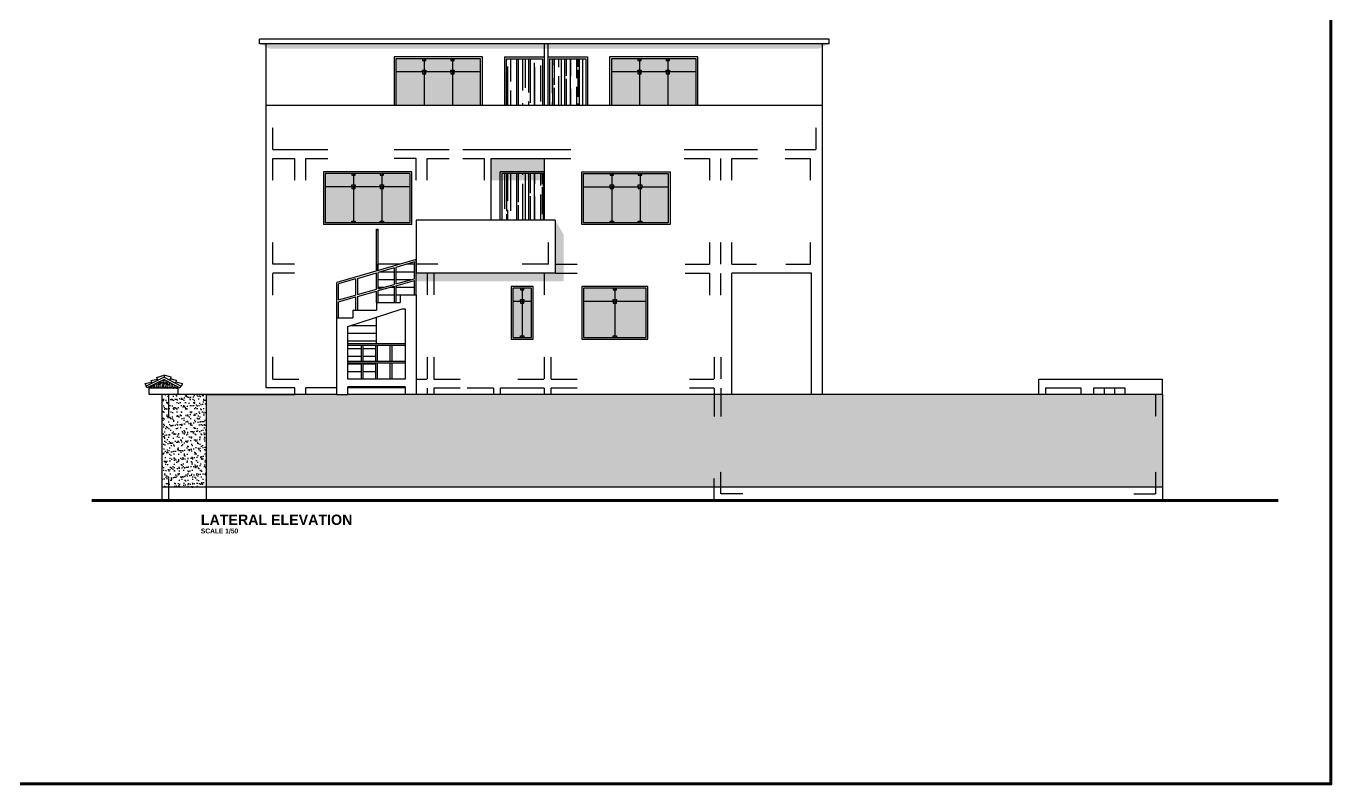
# Model space of a CAD drawing. Header units: millimetres. Extents: x -249630 to 95394, y -188036 to 109963.
# Drawn here: x -81461 to -44522, y -25396 to -3925 of the extents above; entities that cross this region are included whole.
import ezdxf

# ---------------------------------------------------------------- set-up
doc = ezdxf.new("R2010")
doc.units = ezdxf.units.MM
doc.linetypes.add('DASHED2', pattern=[9.525, 6.35, -3.175])
for name, color, linetype in [('04', 4, 'Continuous'), ('05', 5, 'Continuous'), ('Layer1', 2, 'Continuous'), ('Layer11', 30, 'Continuous'), ('Layer2', 8, 'Continuous'), ('Layer3', 3, 'Continuous'), ('Layer5', 84, 'Continuous'), ('Layer8', 8, 'Continuous'), ('SOMBRA', 252, 'Continuous'), ('TEXTOS', 11, 'Continuous'), ('TITULOS', 180, 'Continuous'), ('VEREDA', 1, 'Continuous')]:
    doc.layers.add(name, color=color, linetype=linetype)
doc.layers.add('cota', color=1, linetype='Continuous', lineweight=13)
doc.layers.add('MUROS', color=6, linetype='Continuous', lineweight=60)
doc.styles.add('DESCRIPCION(E)', font='swisscbi.ttf', dxfattribs={"width": 1.1, "oblique": 15, "height": 0.15})
doc.styles.add('TITULOS(E)', font='swisscbi.ttf', dxfattribs={"oblique": 15, "height": 0.23})
pattern_1 = [(90, (-230894.77, -222643.12), (-254, 558.8), [3810, -508, 1270, -254]), (90, (-231021.77, -222305.3), (-337.82, -254), [762, -83.82, 1524, -190.5]), (90, (-231110.67, -222516.12), (-170.18, 1320.8), [2032, -355.6, 1016, -254])]
pattern_2 = [(37.5, (-230894.77, -222643.12), (-6.00012, 183.52996), [0, -144.78, 0, -161.925, 0, -154.78125]), (7.5, (-230894.77, -222643.12), (168.57123, 268.80941), [0, -78.105, 0, -130.4925, 0, -50.00625]), (327.5, (-231011.93, -222643.12), (296.62214, 0.53894), [0, -47.625, 0, -171.45, 0, -223.8375]), (317.5, (-231011.93, -222643.12), (286.33367, 83.5985), [0, -23.8125, 0, -112.395, 0, -128.5875])]

msp = doc.modelspace()

# ---------------------------------------------------------------- hatches: boundary and pattern name
at = {"layer": 'cota'}
h = msp.add_hatch(dxfattribs=at)
h.set_pattern_fill('AR-CONC,_O', color=256, scale=11.65745, double=1)
h.set_pattern_definition([(50, (-230894.8, -222643.1), (2123.809, -185.809), [222.074, -2442.819]), (355, (-230894.8, -222643.1), (-410.841, 2227.233), [177.66, -1954.255]), (100.451, (-230717.8, -222658.6), (1712.975, 2041.414), [188.734, -2076.075]), (46.1842, (-230894.8, -222051), (3160.09, -490.106), [333.11, -3664.228]), (96.6356, (-230631.4, -222091.8), (2767.528, 2884.35), [283.1, -3114.113]), (351.184, (-230894.8, -222051), (2767.532, 2884.346), [266.49, -2931.382]), (21, (-230598.7, -222199), (1767.443, -1192.155), [222.074, -2442.819]), (326, (-230598.7, -222199), (720.454, 2147.162), [177.66, -1954.255]), (71.4514, (-230451.4, -222298.3), (2487.892, 955.012), [188.734, -2076.075]), (37.5, (-230894.8, -222643.1), (36.0052, 985.696), [0, -1930.567, 0, -1983.865, 0, -1961.6573]), (7.5, (-230894.8, -222643.1), (778.947, 1167.85), [0, -1131.099, 0, -1886.152, 0, -747.6505]), (327.5, (-231555.1, -222643.1), (1580.6405, -66.7825), [0, -740.248, 0, -2309.574, 0, -3064.627]), (317.5, (-231851.2, -222643.1), (1726.8085, 296.408), [0, -962.3225, 0, -1533.794, 0, -2176.329])])
h.paths.add_polyline_path([(-77550.235, -13934.773), (-77979.742, -14145.345), (-77979.742, -14180.321), (-77167.242, -14180.321), (-77167.242, -14143.219)])
at = {"layer": 'Layer2'}
h = msp.add_hatch(dxfattribs=at)
h.set_pattern_fill('AR-RROOF', color=256, scale=10, angle=90, style=0)
h.set_pattern_definition(pattern_1)
h.paths.add_polyline_path([(-66842.242, -4849.524), (-67867.242, -4849.524), (-67867.242, -6174.524), (-66842.242, -6174.524)])
h.paths.add_polyline_path([(-66642.242, -6174.524), (-65617.242, -6174.524), (-65617.242, -4849.524), (-66642.242, -4849.524)])
h = msp.add_hatch(dxfattribs=at)
h.set_pattern_fill('AR-RROOF', color=256, scale=10, angle=90, style=0)
h.set_pattern_definition(pattern_1)
h.paths.add_polyline_path([(-66792.242, -8099.524), (-67992.242, -8099.524), (-67992.242, -9424.524), (-66792.242, -9424.524)])
h = msp.add_hatch(dxfattribs=at)
h.set_pattern_fill('AR-CONC', color=256, scale=0.5, style=0)
h.set_pattern_definition([(50, (-230894.774, -222643.12), (91.092334, -7.969543), [9.525, -104.775]), (355, (-230894.77, -222643.12), (-17.621413, 95.52832), [7.62, -83.82]), (100.451, (-230887.18, -222643.78), (73.47125, 87.558344), [8.095, -89.045]), (46.1842, (-230894.77, -222617.72), (135.53952, -21.021164), [14.2875, -157.1625]), (96.6356, (-230883.48, -222619.47), (118.70212, 123.71278), [12.1425, -133.5675]), (351.184, (-230894.77, -222617.72), (118.7023, 123.71256), [11.43, -125.73]), (21, (-230882.074, -222624.07), (75.80744, -51.13276), [9.525, -104.775]), (326, (-230882.07, -222624.07), (30.901014, 92.093983), [7.62, -83.82]), (71.4514, (-230875.76, -222628.33), (106.708245, 40.96143), [8.095, -89.045]), (37.5, (-230894.774, -222643.118), (1.5443016, 42.2775194), [0, -82.804, 0, -85.09, 0, -84.1375]), (7.5, (-230894.774, -222643.12), (33.409831, 50.0902874), [0, -48.514, 0, -80.899, 0, -32.0675]), (327.5, (-230923.095, -222643.12), (67.7952976, -2.864372), [0, -31.75, 0, -99.06, 0, -131.445]), (317.5, (-230935.795, -222643.12), (74.064591, 12.713246), [0, -41.275, 0, -65.786, 0, -93.345])])
h.paths.add_polyline_path([(-77550.235, -13934.773), (-77979.742, -14145.345), (-77979.742, -14180.321), (-77167.242, -14180.321), (-77167.242, -14143.219)])
h = msp.add_hatch(dxfattribs=at)
h.set_pattern_fill('AR-SAND', color=256, scale=3.75, style=0)
h.set_pattern_definition(pattern_2)
h.paths.add_polyline_path([(-76354.742, -14362.024), (-77604.742, -14362.024), (-77604.742, -16987.024), (-76354.742, -16987.024)])
h = msp.add_hatch(dxfattribs=at)
h.set_pattern_fill('AR-SAND', color=256, scale=3.75, style=0)
h.set_pattern_definition(pattern_2)
h.paths.add_polyline_path([(-49292.242, -14362.024), (-76354.742, -14362.024), (-76354.742, -16987.024), (-49292.242, -16987.024)])
at = {"layer": 'SOMBRA'}
for color, points in [(252, [(-58729.742, -4424.524), (-74854.742, -4424.524), (-74549.653, -4567.627), (-59034.831, -4567.627)]), (256, [(-66792.242, -7674.524), (-68292.242, -7674.524), (-68292.242, -8299.524), (-66792.242, -8299.524)])]:
    msp.add_hatch(color=color, dxfattribs=at).paths.add_polyline_path(points)
h = msp.add_hatch(color=8, dxfattribs=at)
h.set_gradient(color1=(122, 133, 132), one_color=1, tint=1, name='INVCURVED')
h.paths.add_polyline_path([(-70192.242, -4849.524), (-70992.242, -4849.524), (-70992.242, -6174.524), (-70192.242, -6174.524)])
h.paths.add_polyline_path([(-69392.242, -4849.524), (-70192.242, -4849.524), (-70192.242, -6174.524), (-69392.242, -6174.524)])
h.paths.add_polyline_path([(-68592.242, -4849.524), (-69392.242, -4849.524), (-69392.242, -6174.524), (-68592.242, -6174.524)])
h = msp.add_hatch(color=8, dxfattribs=at)
h.set_gradient(color1=(122, 133, 132), one_color=1, tint=1, name='INVCURVED')
h.paths.add_polyline_path([(-64092.242, -4849.524), (-64892.242, -4849.524), (-64892.242, -6174.524), (-64092.242, -6174.524)])
h.paths.add_polyline_path([(-63292.242, -4849.524), (-64092.242, -4849.524), (-64092.242, -6174.524), (-63292.242, -6174.524)])
h.paths.add_polyline_path([(-62492.242, -4849.524), (-63292.242, -4849.524), (-63292.242, -6174.524), (-62492.242, -6174.524)])
h = msp.add_hatch(color=8, dxfattribs=at)
h.set_gradient(color1=(122, 133, 132), one_color=1, tint=1, name='INVCURVED')
h.paths.add_polyline_path([(-72240.992, -8474.524), (-72240.992, -8425.774), (-72192.242, -8425.774), (-72192.242, -8148.274), (-72240.992, -8148.274), (-72240.992, -8099.524), (-72992.242, -8099.524), (-72992.242, -8474.524)])
h.paths.add_polyline_path([(-71440.992, -8474.524), (-71440.992, -8425.774), (-71392.242, -8425.774), (-71392.242, -8148.274), (-71440.992, -8148.274), (-71440.992, -8099.524), (-72143.492, -8099.524), (-72143.492, -8148.274), (-72192.242, -8148.274), (-72192.242, -8425.774), (-72143.492, -8425.774), (-72143.492, -8474.524)])
h.paths.add_polyline_path([(-70592.242, -8474.524), (-70592.242, -8099.524), (-71343.492, -8099.524), (-71343.492, -8148.274), (-71392.242, -8148.274), (-71392.242, -8425.774), (-71343.492, -8425.774), (-71343.492, -8474.524)])
h.paths.add_polyline_path([(-71392.242, -9450.774), (-71343.492, -9450.774), (-71343.492, -9499.524), (-70592.242, -9499.524), (-70592.242, -8474.524), (-71343.492, -8474.524), (-71343.492, -8523.274), (-71392.242, -8523.274)])
h.paths.add_polyline_path([(-71392.242, -8523.274), (-71440.992, -8523.274), (-71440.992, -8474.524), (-72143.492, -8474.524), (-72143.492, -8523.274), (-72192.242, -8523.274), (-72192.242, -9450.774), (-72143.492, -9450.774), (-72143.492, -9499.524), (-71440.992, -9499.524), (-71440.992, -9450.774), (-71392.242, -9450.774)])
h.paths.add_polyline_path([(-72992.242, -9499.524), (-72240.992, -9499.524), (-72240.992, -9450.774), (-72192.242, -9450.774), (-72192.242, -8523.274), (-72240.992, -8523.274), (-72240.992, -8474.524), (-72992.242, -8474.524)])
h = msp.add_hatch(color=8, dxfattribs=at)
h.set_gradient(color1=(122, 133, 132), one_color=1, tint=1, name='INVCURVED')
h.paths.add_polyline_path([(-64879.742, -8099.524), (-65679.742, -8099.524), (-65679.742, -9499.524), (-64879.742, -9499.524)])
h.paths.add_polyline_path([(-64079.742, -8099.524), (-64879.742, -8099.524), (-64879.742, -9499.524), (-64079.742, -9499.524)])
h.paths.add_polyline_path([(-63279.742, -8099.524), (-64079.742, -8099.524), (-64079.742, -9499.524), (-63279.742, -9499.524)])
h = msp.add_hatch(color=252, dxfattribs=at)
h.paths.add_polyline_path([(-66246.424, -9822.248), (-66479.742, -9424.524), (-66479.742, -10674.524), (-66246.424, -10674.524)])
h.paths.add_polyline_path([(-66246.424, -10674.524), (-66479.742, -10674.524), (-66479.742, -10924.524), (-66246.424, -10924.524)])
h.paths.add_polyline_path([(-66246.424, -10924.524), (-66479.742, -10924.524), (-66792.242, -10924.524), (-66792.242, -11156.112), (-66246.424, -11156.112)])
h.paths.add_polyline_path([(-66792.242, -10924.524), (-69917.242, -10924.524), (-69917.242, -11156.112), (-66792.242, -11156.112)])
h.paths.add_polyline_path([(-69917.242, -10924.524), (-70104.742, -10924.524), (-70104.742, -11156.112), (-69917.242, -11156.112)])
h.paths.add_polyline_path([(-70104.742, -10924.524), (-70417.242, -10924.524), (-70417.242, -11156.112), (-70104.742, -11156.112)])
h = msp.add_hatch(color=8, dxfattribs=at)
h.set_gradient(color1=(122, 133, 132), one_color=1, tint=1, name='INVCURVED')
h.paths.add_polyline_path([(-67417.242, -11349.524), (-67679.742, -11349.524), (-67679.742, -12749.524), (-67417.242, -12749.524)])
h.paths.add_polyline_path([(-67154.742, -11349.524), (-67417.242, -11349.524), (-67417.242, -12749.524), (-67154.742, -12749.524)])
h = msp.add_hatch(color=8, dxfattribs=at)
h.set_gradient(color1=(122, 133, 132), one_color=1, tint=1, name='INVCURVED')
h.paths.add_polyline_path([(-64792.242, -11349.524), (-65679.742, -11349.524), (-65679.742, -12749.524), (-64792.242, -12749.524)])
h.paths.add_polyline_path([(-63904.742, -11349.524), (-64792.242, -11349.524), (-64792.242, -12749.524), (-63904.742, -12749.524)])

# ---------------------------------------------------------------- linework, layer by layer
at = {"layer": '04'}
for p, q in [((-74667.242, -10924.524), (-74667.242, -6174.524)), ((-58917.242, -10674.524), (-58917.242, -6174.524)), ((-74667.242, -12612.024), (-74667.242, -10924.524)), ((-61479.742, -14362.024), (-61479.742, -10924.524)), ((-59229.742, -14362.024), (-59229.742, -10924.524)), ((-58917.242, -14362.024), (-58917.242, -10924.524)), ((-74667.242, -14174.524), (-74667.242, -12612.024)), ((-73854.742, -14362.024), (-73854.742, -14174.524)), ((-73542.242, -14362.024), (-73542.242, -14174.524))]:
    msp.add_line(p, q, dxfattribs=at)
for points in [[(-58917.242, -6174.524), (-74667.242, -6174.524)], [(-68292.242, -9424.524), (-68292.242, -7674.524), (-66792.242, -7674.524), (-66792.242, -9424.524)], [(-68292.242, -8299.524), (-68292.242, -7674.524)], [(-68292.242, -7674.524), (-67667.242, -7674.524)], [(-58917.242, -10924.524), (-58917.242, -10674.524)], [(-59229.742, -10924.524), (-61479.742, -10924.524)], [(-76354.742, -14362.024), (-77604.742, -14362.024)], [(-73854.742, -14174.524), (-74667.242, -14174.524)], [(-72667.242, -14174.524), (-73542.242, -14174.524)], [(-70729.742, -14174.524), (-72354.742, -14174.524)]]:
    msp.add_lwpolyline(points, dxfattribs=at)
at = {"layer": '05'}
for p, q in [((-76354.742, -14362.024), (-73854.742, -14362.024)), ((-72667.242, -14362.024), (-76354.742, -14362.024)), ((-70729.742, -14362.024), (-72354.742, -14362.024)), ((-49292.242, -14362.024), (-70417.242, -14362.024))]:
    msp.add_line(p, q, dxfattribs=at)
for points in [[(-66479.742, -9424.524), (-66479.742, -10924.524), (-70417.242, -10924.524)], [(-66479.742, -9424.524), (-70417.242, -9424.524)], [(-70417.242, -9424.524), (-70417.242, -10924.524)], [(-66479.742, -9424.524), (-66479.742, -10924.524)], [(-71542.242, -11757.857), (-70874.273, -11757.857)], [(-71542.242, -11757.857), (-71542.242, -11974.524)], [(-70874.273, -11541.191), (-70874.273, -11757.857)], [(-70874.273, -11541.191), (-70417.242, -11541.191)], [(-70417.242, -11541.191), (-70417.242, -14362.024)], [(-72354.742, -13924.524), (-72354.742, -12435.189), (-70816.422, -11936.209)], [(-72210.211, -11974.524), (-71542.242, -11974.524)], [(-72210.211, -11974.524), (-72210.211, -12191.191)], [(-70816.422, -11936.209), (-70729.742, -11936.209), (-70729.742, -13924.524)], [(-72667.242, -14362.024), (-72667.242, -12191.191)], [(-72667.242, -12191.191), (-72210.211, -12191.191)], [(-70729.742, -13924.524), (-72354.742, -13924.524)], [(-72354.742, -14362.024), (-72354.742, -14141.191)], [(-70729.742, -14141.191), (-72354.742, -14141.191)], [(-70729.742, -14141.191), (-70729.742, -14362.024)], [(-49292.242, -14362.024), (-49292.242, -17362.024)]]:
    msp.add_lwpolyline(points, dxfattribs=at)
at = {"layer": 'Layer1'}
for p, q in [((-74667.242, -6174.524), (-74667.242, -4424.524)), ((-66792.242, -4424.524), (-66792.242, -6174.524)), ((-66692.242, -4424.524), (-66692.242, -6174.524)), ((-68542.242, -4799.524), (-71042.242, -4799.524)), ((-71042.242, -4799.524), (-71042.242, -6174.524)), ((-68542.242, -6174.524), (-68542.242, -4799.524)), ((-67917.242, -4799.524), (-67917.242, -6174.524)), ((-65567.242, -4799.524), (-65567.242, -6174.524)), ((-62442.242, -4799.524), (-64942.242, -4799.524)), ((-64942.242, -4799.524), (-64942.242, -6174.524)), ((-62442.242, -6174.524), (-62442.242, -4799.524)), ((-70542.242, -8049.524), (-73042.242, -8049.524)), ((-73042.242, -8049.524), (-73042.242, -9549.524)), ((-70542.242, -9549.524), (-70542.242, -8049.524)), ((-65729.742, -9549.524), (-65729.742, -8049.524)), ((-65729.742, -8049.524), (-63229.742, -8049.524)), ((-63229.742, -8049.524), (-63229.742, -9549.524)), ((-70542.242, -9549.524), (-73042.242, -9549.524)), ((-63229.742, -9549.524), (-65729.742, -9549.524)), ((-67104.742, -11299.524), (-67729.742, -11299.524)), ((-67729.742, -11299.524), (-67729.742, -12799.524)), ((-67104.742, -12799.524), (-67104.742, -11299.524)), ((-63854.742, -11299.524), (-65729.742, -11299.524)), ((-65729.742, -11299.524), (-65729.742, -12799.524)), ((-63854.742, -12799.524), (-63854.742, -11299.524)), ((-67729.742, -12799.524), (-67104.742, -12799.524)), ((-65729.742, -12799.524), (-63854.742, -12799.524))]:
    msp.add_line(p, q, dxfattribs=at)
for points in [[(-58917.242, -6174.524), (-58917.242, -4424.524)], [(-67917.242, -4799.524), (-66792.242, -4799.524)], [(-66692.242, -4799.524), (-65567.242, -4799.524)], [(-74567.242, -6174.524), (-74667.242, -6174.524)], [(-58917.242, -6174.524), (-59017.242, -6174.524)], [(-68042.242, -9424.524), (-68042.242, -8049.524)], [(-66792.242, -8049.524), (-68042.242, -8049.524)]]:
    msp.add_lwpolyline(points, dxfattribs=at)
at = {"layer": 'Layer11'}
for p, q in [((-70417.242, -10541.191), (-72667.242, -11191.191)), ((-71542.242, -10866.191), (-71542.242, -10674.524)), ((-71492.242, -10851.746), (-71492.242, -10674.524)), ((-70467.242, -10607.68), (-70988.773, -10765.566)), ((-70467.242, -11081.895), (-70467.242, -10607.68)), ((-70417.242, -11541.191), (-70417.242, -10541.191)), ((-71038.773, -10772.789), (-71492.242, -10903.791)), ((-72131.834, -11088.562), (-72617.242, -11228.791)), ((-70467.242, -11541.191), (-70467.242, -11133.819))]:
    msp.add_line(p, q, dxfattribs=at)
for points in [[(-71542.242, -10866.191), (-71542.242, -9674.524), (-71542.242, -9724.524)], [(-71492.242, -10851.746), (-71492.242, -9674.524)], [(-71542.242, -10674.524), (-71542.242, -10866.191)], [(-72131.834, -11081.34), (-72131.834, -11548.085)], [(-72081.834, -11078.772), (-71542.242, -10918.235)], [(-72081.834, -11081.34), (-72081.834, -11534.081)], [(-71542.242, -11382.962), (-71542.242, -10918.235)], [(-71492.242, -11368.959), (-71492.242, -10903.791)], [(-71038.773, -10772.789), (-71038.773, -11241.96)], [(-70988.773, -10765.566), (-70988.773, -11227.956)], [(-72667.242, -12191.191), (-72667.242, -11191.191)], [(-72617.242, -11684.029), (-72617.242, -11228.791)], [(-72081.834, -11534.081), (-71542.242, -11382.962)], [(-72081.834, -11586.005), (-71542.242, -11434.886)], [(-71542.242, -11757.857), (-71542.242, -11434.886)], [(-71492.242, -11368.959), (-71038.773, -11241.96)], [(-71492.242, -11420.883), (-71038.773, -11293.883)], [(-71492.242, -11757.857), (-71492.242, -11420.883)], [(-71038.773, -11293.883), (-71038.773, -11757.857)], [(-70988.773, -11227.956), (-70467.242, -11081.895)], [(-70988.773, -11279.88), (-70467.242, -11133.819)], [(-70988.773, -11279.88), (-70988.773, -11757.857)], [(-72617.242, -11684.029), (-72131.834, -11548.085)], [(-72617.242, -11735.953), (-72131.834, -11600.008)], [(-72617.242, -12191.191), (-72617.242, -11735.953)], [(-72131.834, -11600.008), (-72131.834, -11974.524)], [(-72081.834, -11586.005), (-72081.834, -11974.524)], [(-70729.742, -12924.524), (-72354.742, -12924.524)], [(-70729.742, -12974.524), (-72354.742, -12974.524)], [(-71973.492, -12974.524), (-71973.492, -13424.524)], [(-71923.492, -12974.524), (-71923.492, -13424.524)], [(-71567.242, -12974.524), (-71567.242, -13424.524)], [(-71517.242, -12974.524), (-71517.242, -13424.524)], [(-71160.992, -12974.524), (-71160.992, -13424.524)], [(-71110.992, -12974.524), (-71110.992, -13424.524)], [(-70729.742, -13424.524), (-72354.742, -13424.524)], [(-70729.742, -13474.524), (-72354.742, -13474.524)], [(-71973.492, -13474.524), (-71973.492, -13924.524)], [(-71923.492, -13474.524), (-71923.492, -13924.524)], [(-71567.242, -13474.524), (-71567.242, -13924.524)], [(-71517.242, -13474.524), (-71517.242, -13924.524)], [(-71160.992, -13474.524), (-71160.992, -13924.524)], [(-71110.992, -13474.524), (-71110.992, -13924.524)]]:
    msp.add_lwpolyline(points, dxfattribs=at)
msp.add_circle((-71517.279, -10826.68), 24.544, dxfattribs=at)
at = {"layer": 'Layer2'}
for p, q in [((-78098.203, -14049.535), (-77906.989, -14010.005)), ((-77548.837, -13869.172), (-78064.918, -14122.188)), ((-77550.235, -13934.773), (-78039.26, -14174.524)), ((-77928.418, -13966.295), (-77742.635, -13927.888)), ((-77928.418, -13966.295), (-77893.251, -14038.026)), ((-77769.198, -13878.713), (-77548.201, -13818.839)), ((-77769.198, -13878.713), (-77727.134, -13956.585)), ((-77550.235, -13934.773), (-77107.576, -14175.693)), ((-77548.837, -13869.172), (-77071.209, -14129.125)), ((-77548.201, -13818.839), (-77548.296, -13868.907)), ((-77355.259, -13875.179), (-77548.201, -13818.839)), ((-77355.259, -13875.179), (-77400.359, -13951.333)), ((-77199.615, -13968.969), (-77383.739, -13923.269)), ((-77199.615, -13968.969), (-77237.581, -14039.258)), ((-77033.242, -14058.837), (-77222.75, -14011.8)), ((-78098.203, -14049.535), (-78063.036, -14121.266)), ((-78039.26, -14174.524), (-78064.918, -14122.188)), ((-77979.742, -14362.024), (-77979.742, -14145.345)), ((-77604.742, -14362.024), (-77979.742, -14362.024)), ((-77167.242, -14143.219), (-77167.242, -14362.024)), ((-77106.664, -14174.524), (-77071.209, -14129.125)), ((-77033.242, -14058.837), (-77071.209, -14129.125))]:
    msp.add_line(p, q, dxfattribs=at)
msp.add_lwpolyline([(-77167.242, -14180.321), (-77979.742, -14180.321)], dxfattribs=at)
at = {"layer": 'Layer3'}
msp.add_line((-77604.742, -17362.024), (-77604.742, -14362.024), dxfattribs=at)
for points in [[(-58729.742, -4299.524), (-74854.742, -4299.524)], [(-74854.742, -4424.524), (-74854.742, -4299.524)], [(-58729.742, -4424.524), (-74854.742, -4424.524)], [(-58729.742, -4424.524), (-58729.742, -4299.524)]]:
    msp.add_lwpolyline(points, dxfattribs=at)
at = {"layer": 'Layer5'}
msp.add_lwpolyline([(-71542.242, -9674.524), (-71492.242, -9674.524)], dxfattribs=at)
at = {"layer": 'Layer8'}
for p, q in [((-52792.242, -14362.024), (-52792.242, -13924.524)), ((-49292.242, -14362.024), (-49292.242, -13924.524)), ((-76354.742, -17362.024), (-76354.742, -14362.024)), ((-51229.742, -14362.024), (-51229.742, -14174.524)), ((-51229.742, -14174.524), (-50354.742, -14174.524)), ((-50354.742, -14174.524), (-50354.742, -14362.024))]:
    msp.add_line(p, q, dxfattribs=at)
at = {"layer": 'Layer8', "linetype": 'DASHED2', "ltscale": 0.025}
for points in [[(-74479.742, -7424.524), (-74479.742, -6799.524)], [(-59104.742, -6799.524), (-59104.742, -7424.524)], [(-74479.742, -7424.524), (-72917.242, -7424.524)], [(-74479.742, -7674.524), (-73854.742, -7674.524)], [(-74479.742, -8299.524), (-74479.742, -7674.524)], [(-73854.742, -8299.524), (-73854.742, -7674.524)], [(-73542.242, -8299.524), (-73542.242, -7674.524)], [(-73542.242, -7677.401), (-72917.242, -7677.401)], [(-71042.242, -7424.524), (-69479.742, -7424.524)], [(-71042.242, -7671.648), (-70417.242, -7671.648)], [(-70417.242, -8299.524), (-70417.242, -7674.524)], [(-70104.742, -8299.524), (-70104.742, -7674.524)], [(-70104.742, -7674.524), (-69479.742, -7674.524)], [(-69104.742, -7424.524), (-66042.242, -7424.524)], [(-69104.742, -7674.524), (-68479.742, -7674.524)], [(-68479.742, -8299.524), (-68479.742, -7674.524)], [(-66792.242, -7674.524), (-66042.242, -7674.524)], [(-62832.527, -7424.524), (-60751.956, -7424.524)], [(-62832.527, -7674.524), (-62104.742, -7674.524)], [(-62104.742, -8299.524), (-62104.742, -7674.524)], [(-61792.242, -8299.524), (-61792.242, -7674.524)], [(-61479.742, -8299.524), (-61479.742, -7674.524)], [(-61479.742, -7674.524), (-60751.956, -7674.524)], [(-59979.742, -7424.524), (-59104.742, -7424.524)], [(-59979.742, -7674.524), (-59251.956, -7674.524)], [(-59251.956, -8299.524), (-59251.956, -7674.524)], [(-74479.742, -10674.524), (-74479.742, -10049.524)], [(-66667.242, -10674.524), (-66667.242, -10049.524)], [(-62104.742, -10674.524), (-62104.742, -10049.524)], [(-61792.242, -10674.524), (-61792.242, -10049.524)], [(-61479.742, -10674.524), (-61479.742, -10049.524)], [(-59251.956, -10674.524), (-59251.956, -10049.524)], [(-73854.742, -10674.524), (-74479.742, -10674.524)], [(-69792.242, -10674.524), (-70417.242, -10674.524)], [(-66667.242, -10674.524), (-67417.242, -10674.524)], [(-66479.742, -10674.524), (-65854.742, -10674.524)], [(-62803.501, -10674.524), (-62104.742, -10674.524)], [(-61479.742, -10674.524), (-60780.983, -10674.524)], [(-59950.715, -10674.524), (-59251.956, -10674.524)], [(-74479.742, -11549.524), (-74479.742, -10924.524)], [(-73854.742, -10924.524), (-74479.742, -10924.524)], [(-70104.742, -10924.524), (-70104.742, -11549.524)], [(-69917.242, -10924.524), (-69917.242, -11549.524)], [(-66792.242, -10924.524), (-66792.242, -11549.524)], [(-66479.742, -10924.524), (-65854.742, -10924.524)], [(-62803.501, -10924.524), (-62104.742, -10924.524)], [(-62104.742, -11549.524), (-62104.742, -10924.524)], [(-61792.242, -11549.524), (-61792.242, -10924.524)], [(-61479.742, -11549.524), (-61479.742, -10924.524)], [(-72270.48, -12407.857), (-71542.242, -12407.857)], [(-72354.742, -12624.524), (-71542.242, -12624.524)], [(-72354.742, -12841.191), (-71542.242, -12841.191)], [(-72354.742, -13057.857), (-71973.492, -13057.857)], [(-72354.742, -13274.524), (-71973.492, -13274.524)], [(-71923.492, -13057.857), (-71567.242, -13057.857)], [(-71923.492, -13274.524), (-71567.242, -13274.524)], [(-74479.742, -13924.524), (-74479.742, -13299.524)], [(-72354.742, -13491.191), (-71973.492, -13491.191)], [(-71923.492, -13491.191), (-71567.242, -13491.191)], [(-70104.742, -13299.524), (-70104.742, -13924.524)], [(-69917.242, -13299.524), (-69917.242, -13924.524)], [(-66792.242, -13299.524), (-66792.242, -13924.524)], [(-66604.742, -13299.524), (-66604.742, -13924.524)], [(-61979.742, -13299.524), (-61979.742, -13924.524)], [(-61792.242, -13299.524), (-61792.242, -13924.524)], [(-74479.742, -13924.524), (-73729.742, -13924.524)], [(-72354.742, -13707.857), (-71973.492, -13707.857)], [(-71923.492, -13707.857), (-71567.242, -13707.857)], [(-70417.242, -13924.524), (-70104.742, -13924.524)], [(-69917.242, -13924.524), (-69167.242, -13924.524)], [(-67542.242, -13924.524), (-66792.242, -13924.524)], [(-66604.742, -13924.524), (-65854.742, -13924.524)], [(-62678.501, -13924.524), (-61979.742, -13924.524)], [(-77417.478, -14987.024), (-77417.478, -14362.024)], [(-70104.742, -14174.524), (-70104.742, -14362.024)], [(-69917.242, -14174.524), (-69167.242, -14174.524)], [(-69917.242, -14174.524), (-69917.242, -14362.024)], [(-68979.742, -14174.524), (-68229.742, -14174.524)], [(-68229.742, -14174.524), (-68229.742, -14362.024)], [(-68042.242, -14174.524), (-66792.242, -14174.524)], [(-68042.242, -14174.524), (-68042.242, -14362.024)], [(-66792.242, -14174.524), (-66792.242, -14362.024)], [(-66604.742, -14174.524), (-65854.742, -14174.524)], [(-66604.742, -14174.524), (-66604.742, -14362.024)], [(-62678.501, -14174.524), (-61979.742, -14174.524)], [(-61979.742, -14174.524), (-61979.742, -14362.024)], [(-61979.742, -14362.024), (-61979.742, -14987.024)], [(-61792.242, -14174.524), (-61792.242, -14362.024)], [(-61792.242, -14362.024), (-61792.242, -14987.024)], [(-49479.742, -14987.024), (-49479.742, -14362.024)], [(-61792.242, -17174.524), (-61792.242, -16549.524)], [(-49479.742, -17174.524), (-49479.742, -16549.524)], [(-77417.478, -17362.024), (-77417.478, -16737.024)], [(-61979.742, -17362.024), (-61979.742, -16737.024)], [(-61167.242, -17174.524), (-61792.242, -17174.524)], [(-50104.742, -17174.524), (-49479.742, -17174.524)]]:
    msp.add_lwpolyline(points, dxfattribs=at)
at = {"layer": 'Layer8'}
for points in [[(-52792.242, -13924.524), (-49292.242, -13924.524)], [(-72667.242, -14361.388), (-72354.742, -14362.024)], [(-70417.242, -14361.388), (-70729.742, -14361.388)], [(-52604.742, -14174.524), (-51604.742, -14174.524)], [(-52604.742, -14174.524), (-52604.742, -14362.024)], [(-51604.742, -14174.524), (-51604.742, -14362.024)], [(-50938.075, -14174.524), (-50938.075, -14362.024), (-50938.075, -14362.024)], [(-50646.408, -14174.524), (-50646.408, -14362.024)], [(-49292.242, -16987.024), (-77604.742, -16987.024)]]:
    msp.add_lwpolyline(points, dxfattribs=at)
at = {"layer": 'MUROS'}
msp.add_lwpolyline([(-100852.68, -25395.954), (-44521.546, -25395.954), (-44521.546, 12104.046), (-100852.68, 12104.046)], close=True, dxfattribs=at)
for points in [[(-73854.742, -17362.024), (-79603.614, -17362.024)], [(-46012.444, -17362.024), (-73905.864, -17362.024)]]:
    msp.add_lwpolyline(points, dxfattribs=at)
at = {"layer": 'VEREDA'}
for p, q in [((-68592.242, -4849.524), (-70992.242, -4849.524)), ((-70992.242, -4849.524), (-70992.242, -6174.524)), ((-68592.242, -6174.524), (-68592.242, -4849.524)), ((-67867.242, -4849.524), (-67867.242, -6174.524)), ((-66842.242, -4849.524), (-66842.242, -6174.524)), ((-66642.242, -4849.524), (-66642.242, -6174.524)), ((-65617.242, -4849.524), (-65617.242, -6174.524)), ((-62492.242, -4849.524), (-64892.242, -4849.524)), ((-64892.242, -4849.524), (-64892.242, -6174.524)), ((-62492.242, -6174.524), (-62492.242, -4849.524)), ((-68592.242, -5224.524), (-70992.242, -5224.524)), ((-62492.242, -5224.524), (-64892.242, -5224.524)), ((-70592.242, -8099.524), (-72992.242, -8099.524)), ((-72992.242, -8099.524), (-72992.242, -9499.524)), ((-70592.242, -9499.524), (-70592.242, -8099.524)), ((-65679.742, -9499.524), (-65679.742, -8099.524)), ((-65679.742, -8099.524), (-63279.742, -8099.524)), ((-63279.742, -8099.524), (-63279.742, -9499.524)), ((-70592.242, -8474.524), (-72992.242, -8474.524)), ((-65679.742, -8474.524), (-63279.742, -8474.524)), ((-70592.242, -9499.524), (-72992.242, -9499.524)), ((-63279.742, -9499.524), (-65679.742, -9499.524)), ((-67154.742, -11349.524), (-67679.742, -11349.524)), ((-67679.742, -11349.524), (-67679.742, -12749.524)), ((-67154.742, -12749.524), (-67154.742, -11349.524)), ((-63904.742, -11349.524), (-65679.742, -11349.524)), ((-65679.742, -11349.524), (-65679.742, -12749.524)), ((-63904.742, -12749.524), (-63904.742, -11349.524)), ((-67154.742, -11724.524), (-67679.742, -11724.524)), ((-63904.742, -11724.524), (-65679.742, -11724.524)), ((-71542.242, -12924.524), (-71542.242, -12171.641)), ((-67679.742, -12749.524), (-67154.742, -12749.524)), ((-65679.742, -12749.524), (-63904.742, -12749.524))]:
    msp.add_line(p, q, dxfattribs=at)
for points in [[(-70240.992, -4849.524), (-70240.992, -4898.274), (-70143.492, -4898.274), (-70143.492, -4849.524)], [(-70192.242, -4849.524), (-70192.242, -6174.524)], [(-69440.992, -4849.524), (-69440.992, -4898.274), (-69343.492, -4898.274), (-69343.492, -4849.524)], [(-69392.242, -4849.524), (-69392.242, -6174.524)], [(-67867.242, -4849.524), (-66842.242, -4849.524)], [(-66642.242, -4849.524), (-65617.242, -4849.524)], [(-64140.992, -4849.524), (-64140.992, -4898.274), (-64043.492, -4898.274), (-64043.492, -4849.524)], [(-64092.242, -4849.524), (-64092.242, -6174.524)], [(-63340.992, -4849.524), (-63340.992, -4898.274), (-63243.492, -4898.274), (-63243.492, -4849.524)], [(-63292.242, -4849.524), (-63292.242, -6174.524)], [(-70240.992, -5224.524), (-70240.992, -5175.774), (-70143.492, -5175.774), (-70143.492, -5224.524)], [(-70240.992, -5224.524), (-70240.992, -5273.274), (-70143.492, -5273.274), (-70143.492, -5224.524)], [(-69440.992, -5224.524), (-69440.992, -5175.774), (-69343.492, -5175.774), (-69343.492, -5224.524)], [(-69440.992, -5224.524), (-69440.992, -5273.274), (-69343.492, -5273.274), (-69343.492, -5224.524)], [(-64140.992, -5224.524), (-64140.992, -5175.774), (-64043.492, -5175.774), (-64043.492, -5224.524)], [(-64140.992, -5224.524), (-64140.992, -5273.274), (-64043.492, -5273.274), (-64043.492, -5224.524)], [(-63340.992, -5224.524), (-63340.992, -5175.774), (-63243.492, -5175.774), (-63243.492, -5224.524)], [(-63340.992, -5224.524), (-63340.992, -5273.274), (-63243.492, -5273.274), (-63243.492, -5224.524)], [(-72240.992, -8099.524), (-72240.992, -8148.274), (-72143.492, -8148.274), (-72143.492, -8099.524)], [(-72192.242, -8099.524), (-72192.242, -9499.524)], [(-71440.992, -8099.524), (-71440.992, -8148.274), (-71343.492, -8148.274), (-71343.492, -8099.524)], [(-71392.242, -8099.524), (-71392.242, -9499.524)], [(-66792.242, -8099.524), (-67992.242, -8099.524), (-67992.242, -9424.524)], [(-64928.492, -8099.524), (-64928.492, -8148.274), (-64830.992, -8148.274), (-64830.992, -8099.524)], [(-64879.742, -8099.524), (-64879.742, -9499.524)], [(-64128.492, -8099.524), (-64128.492, -8148.274), (-64030.992, -8148.274), (-64030.992, -8099.524)], [(-64079.742, -8099.524), (-64079.742, -9499.524)], [(-72240.992, -8474.524), (-72240.992, -8425.774), (-72143.492, -8425.774), (-72143.492, -8474.524)], [(-72240.992, -8474.524), (-72240.992, -8523.274), (-72143.492, -8523.274), (-72143.492, -8474.524)], [(-71440.992, -8474.524), (-71440.992, -8425.774), (-71343.492, -8425.774), (-71343.492, -8474.524)], [(-71440.992, -8474.524), (-71440.992, -8523.274), (-71343.492, -8523.274), (-71343.492, -8474.524)], [(-64928.492, -8474.524), (-64928.492, -8425.774), (-64830.992, -8425.774), (-64830.992, -8474.524)], [(-64928.492, -8474.524), (-64928.492, -8523.274), (-64830.992, -8523.274), (-64830.992, -8474.524)], [(-64128.492, -8474.524), (-64128.492, -8425.774), (-64030.992, -8425.774), (-64030.992, -8474.524)], [(-64128.492, -8474.524), (-64128.492, -8523.274), (-64030.992, -8523.274), (-64030.992, -8474.524)], [(-72240.992, -9499.524), (-72240.992, -9450.774), (-72143.492, -9450.774), (-72143.492, -9499.524)], [(-71440.992, -9499.524), (-71440.992, -9450.774), (-71343.492, -9450.774), (-71343.492, -9499.524)], [(-64928.492, -9499.524), (-64928.492, -9450.774), (-64830.992, -9450.774), (-64830.992, -9499.524)], [(-64128.492, -9499.524), (-64128.492, -9450.774), (-64030.992, -9450.774), (-64030.992, -9499.524)], [(-70878.78, -10674.524), (-71492.242, -10674.524)], [(-70467.242, -10674.524), (-70688.042, -10674.524)], [(-71448.626, -10891.191), (-71038.773, -10891.191)], [(-70988.773, -10891.191), (-70467.242, -10891.191)], [(-70417.242, -11541.191), (-70417.242, -10924.524)], [(-71492.242, -11107.857), (-71038.773, -11107.857)], [(-71492.242, -11324.524), (-71333.58, -11324.524)], [(-71148.179, -11324.524), (-71038.773, -11324.524)], [(-70988.773, -11107.857), (-70559.942, -11107.857)], [(-70988.773, -11324.524), (-70467.242, -11324.524)], [(-67465.992, -11349.524), (-67465.992, -11398.274), (-67368.492, -11398.274), (-67368.492, -11349.524)], [(-67417.242, -11349.524), (-67417.242, -12749.524)], [(-64840.992, -11349.524), (-64840.992, -11398.274), (-64743.492, -11398.274), (-64743.492, -11349.524)], [(-64792.242, -11349.524), (-64792.242, -12749.524)], [(-71492.242, -11541.191), (-71038.773, -11541.191)], [(-70988.773, -11541.191), (-70874.273, -11541.191)], [(-67465.992, -11724.524), (-67465.992, -11675.774), (-67368.492, -11675.774), (-67368.492, -11724.524)], [(-67465.992, -11724.524), (-67465.992, -11773.274), (-67368.492, -11773.274), (-67368.492, -11724.524)], [(-64840.992, -11724.524), (-64840.992, -11675.774), (-64743.492, -11675.774), (-64743.492, -11724.524)], [(-64840.992, -11724.524), (-64840.992, -11773.274), (-64743.492, -11773.274), (-64743.492, -11724.524)], [(-67465.992, -12749.524), (-67465.992, -12700.774), (-67368.492, -12700.774), (-67368.492, -12749.524)], [(-64840.992, -12749.524), (-64840.992, -12700.774), (-64743.492, -12700.774), (-64743.492, -12749.524)]]:
    msp.add_lwpolyline(points, dxfattribs=at)

# ---------------------------------------------------------------- texts
at = {"layer": 'TEXTOS', "linetype": 'ByBlock', "style": 'DESCRIPCION(E)'}
msp.add_text('SCALE 1/50', height=137.5, dxfattribs=at).set_placement((-76512.933, -18298.051))
at = {"layer": 'TITULOS', "linetype": 'ByBlock', "style": 'TITULOS(E)', "width": 1.2}
msp.add_text('LATERAL ELEVATION', height=292.5, dxfattribs=at).set_placement((-76512.933, -18057.756))

doc.saveas('drawing.dxf')
